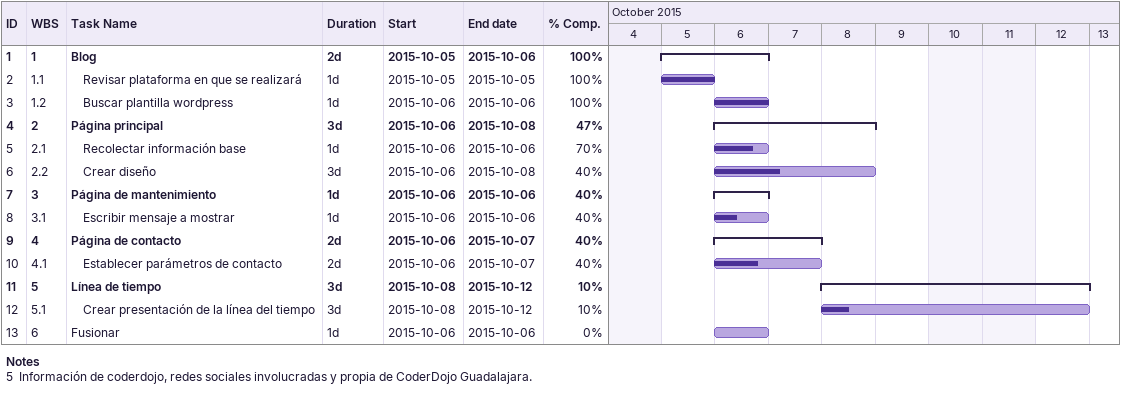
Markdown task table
| ID | WBS | Task | Duration | Start | Finish | % complete |
|---|---|---|---|---|---|---|
| 1 | 1 | **Blog** | 2d | 2015-10-05 | 2015-10-06 | 100 |
| 2 | 1.1 | Revisar plataforma en que se realizará | 1d | 2015-10-05 | 2015-10-05 | 100 |
| 3 | 1.2 | Buscar plantilla wordpress | 1d | 2015-10-06 | 2015-10-06 | 100 |
| 4 | 2 | **Página principal** | 3d | 2015-10-06 | 2015-10-08 | 47 |
| 5 | 2.1 | Recolectar información base | 1d | 2015-10-06 | 2015-10-06 | 70 |
| 6 | 2.2 | Crear diseño | 3d | 2015-10-06 | 2015-10-08 | 40 |
| 7 | 3 | **Página de mantenimiento** | 1d | 2015-10-06 | 2015-10-06 | 40 |
| 8 | 3.1 | Escribir mensaje a mostrar | 1d | 2015-10-06 | 2015-10-06 | 40 |
| 9 | 4 | **Página de contacto** | 2d | 2015-10-06 | 2015-10-07 | 40 |
| 10 | 4.1 | Establecer parámetros de contacto | 2d | 2015-10-06 | 2015-10-07 | 40 |
| 11 | 5 | **Línea de tiempo** | 3d | 2015-10-08 | 2015-10-12 | 10 |
| 12 | 5.1 | Crear presentación de la línea del tiempo | 3d | 2015-10-08 | 2015-10-12 | 10 |
| 13 | 6 | Fusionar | 1d | 2015-10-06 | 2015-10-06 | 0 |

Notes
- 5: Información de coderdojo, redes sociales involucradas y propia de CoderDojo Guadalajara.
